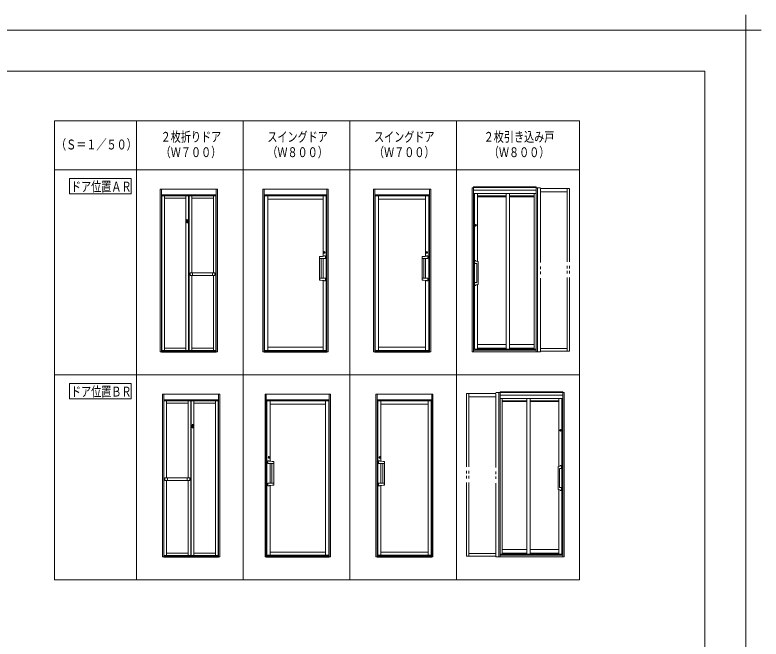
# Model space of a CAD drawing. Units: millimetres on the paper. Extents: x -305 to 305, y -152 to 152.
# Drawn here: x -59.2 to 122.7, y 0 to 152.3 of the extents above; entities that cross this region are included whole.
import ezdxf
from ezdxf.enums import TextEntityAlignment as Align

# ---------------------------------------------------------------- set-up
doc = ezdxf.new("R2010")
doc.units = ezdxf.units.MM
doc.linetypes.add('LONG_DOUBLE_CHAIN', pattern=[21.8, 18, -1, 0.6, -0.6, 0.6, -1])
for name, color, linetype, lineweight in [('0-2_VIEW0002', 5, 'Continuous', 9), ('0-3_1図面枠', 7, 'Continuous', 9), ('0-4_図面枠', 3, 'Continuous', 9), ('0-5_DEFPOINTS', 7, 'Continuous', 9)]:
    doc.layers.add(name, color=color, linetype=linetype, lineweight=lineweight)
doc.styles.add('ＭＳ ゴシック', font='')
doc.styles.get('ＭＳ ゴシック').set_extended_font_data('MS Gothic')

# ---------------------------------------------------------------- blocks, each defined once
blk = doc.blocks.new('グループ-6')
at = {"layer": '0-3_1図面枠'}
for p, q in [((4200, 2895), (4200, 3045)), ((4275, 2970), (4125, 2970))]:
    blk.add_line(p, q, dxfattribs=at)

msp = doc.modelspace()

# ---------------------------------------------------------------- linework, layer by layer
at = {"layer": '0-2_VIEW0002', "color": 7}
for p, q in [((-49.498, 14.428), (-49.498, 126.428)), ((-29.498, 126.428), (-29.498, 14.428)), ((-3.498, 126.428), (-3.498, 14.428)), ((22.502, 126.428), (22.502, 14.428)), ((48.502, 126.428), (48.502, 14.428)), ((-49.498, 114.428), (78.502, 114.428)), ((-45.873, 108.594), (-45.873, 112.344)), ((-45.873, 112.344), (-30.873, 112.344)), ((-30.873, 108.594), (-30.873, 112.344)), ((-45.873, 108.594), (-30.873, 108.594)), ((15.373, 87.55), (15.322, 87.55)), ((40.373, 87.55), (40.322, 87.55)), ((-49.498, 64.428), (78.502, 64.428)), ((-45.873, 58.594), (-45.873, 62.344)), ((-45.873, 62.344), (-30.873, 62.344)), ((-30.873, 58.594), (-30.873, 62.344)), ((-45.873, 58.594), (-30.873, 58.594)), ((3.63, 37.55), (3.681, 37.55)), ((30.63, 37.55), (30.681, 37.55)), ((-49.498, 14.428), (78.502, 14.428))]:
    msp.add_line(p, q, dxfattribs=at)
at = {"layer": '0-2_VIEW0002'}
for p, q in [((-23.739, 109.773), (-9.799, 109.773)), ((-23.739, 109.773), (-23.739, 70.053)), ((-23.439, 109.773), (-23.439, 70.023)), ((-10.099, 109.773), (-10.099, 70.023)), ((-9.799, 109.773), (-9.799, 70.053)), ((1.261, 109.733), (1.561, 109.733)), ((1.261, 70.053), (1.261, 109.733)), ((1.561, 109.773), (16.901, 109.773)), ((1.561, 70.023), (1.561, 109.773)), ((16.901, 70.023), (16.901, 109.773)), ((16.901, 109.733), (17.201, 109.733)), ((17.201, 70.053), (17.201, 109.733)), ((28.261, 109.733), (28.561, 109.733)), ((28.261, 70.053), (28.261, 109.733)), ((28.561, 109.773), (41.901, 109.773)), ((28.561, 70.023), (28.561, 109.773)), ((41.901, 70.023), (41.901, 109.773)), ((41.901, 109.733), (42.201, 109.733)), ((42.201, 70.053), (42.201, 109.733)), ((52.261, 70.053), (52.261, 110.113)), ((52.591, 110.113), (52.261, 110.113)), ((52.291, 70.053), (52.291, 110.113)), ((52.591, 70.053), (52.591, 110.353)), ((52.591, 110.353), (67.911, 110.353)), ((52.591, 110.153), (67.911, 110.153)), ((52.591, 109.483), (67.911, 109.483)), ((67.911, 70.053), (67.911, 110.353)), ((67.911, 110.113), (68.241, 110.113)), ((68.211, 70.053), (68.211, 110.113)), ((68.241, 70.053), (68.241, 110.113)), ((-10.099, 108.373), (-23.439, 108.373)), ((-10.159, 108.113), (-23.379, 108.113)), ((-23.379, 108.113), (-23.379, 70.393)), ((-22.739, 108.113), (-22.739, 70.393)), ((-17.469, 107.513), (-22.739, 107.513)), ((-17.469, 108.113), (-17.469, 70.393)), ((-16.829, 108.113), (-16.829, 70.393)), ((-16.709, 108.113), (-16.709, 70.393)), ((-16.069, 108.113), (-16.069, 89.328)), ((-10.799, 107.513), (-16.069, 107.513)), ((-10.799, 108.113), (-10.799, 89.328)), ((-10.159, 108.113), (-10.159, 70.393)), ((1.561, 108.373), (16.901, 108.373)), ((16.741, 108.113), (1.661, 108.113)), ((1.661, 108.113), (1.661, 70.433)), ((2.461, 108.113), (2.461, 70.433)), ((15.941, 93.383), (15.941, 108.113)), ((16.741, 108.113), (16.741, 70.433)), ((28.561, 108.373), (41.901, 108.373)), ((41.741, 108.113), (28.661, 108.113)), ((28.661, 108.113), (28.661, 70.433)), ((29.461, 108.113), (29.461, 70.433)), ((40.941, 93.383), (40.941, 108.113)), ((41.741, 108.113), (41.741, 70.433)), ((52.589, 108.683), (67.909, 108.683)), ((52.851, 70.687), (52.851, 108.683)), ((53.611, 92.115), (53.611, 108.689)), ((53.611, 108.113), (60.561, 108.113)), ((53.611, 107.917), (60.561, 107.917)), ((60.561, 70.687), (60.561, 108.683)), ((61.361, 70.687), (61.361, 108.683)), ((61.361, 108.113), (67.431, 108.113)), ((61.361, 107.917), (67.431, 107.917)), ((67.431, 70.687), (67.431, 108.683)), ((2.461, 107.313), (15.941, 107.313)), ((29.461, 107.313), (40.941, 107.313)), ((15.071, 93.26), (15.071, 92.854)), ((15.077, 92.848), (16.505, 92.848)), ((15.091, 92.848), (15.091, 88.018)), ((15.301, 93.315), (15.363, 93.315)), ((15.511, 92.848), (15.511, 88.018)), ((15.941, 88.018), (15.941, 92.848)), ((16.175, 94.482), (16.175, 94.142)), ((16.211, 93.448), (16.176, 93.426)), ((16.211, 93.448), (16.471, 93.448)), ((16.308, 94.483), (16.308, 94.142)), ((16.511, 92.854), (16.511, 93.41)), ((40.071, 93.26), (40.071, 92.854)), ((40.077, 92.848), (41.505, 92.848)), ((40.091, 92.848), (40.091, 88.018)), ((40.301, 93.315), (40.363, 93.315)), ((40.511, 92.848), (40.511, 88.018)), ((40.941, 88.018), (40.941, 92.848)), ((41.175, 94.482), (41.175, 94.142)), ((41.211, 93.448), (41.176, 93.426)), ((41.211, 93.448), (41.471, 93.448)), ((41.308, 94.483), (41.308, 94.142)), ((41.511, 92.854), (41.511, 93.41)), ((53.077, 91.593), (53.407, 91.593)), ((53.621, 92.113), (53.235, 92.183)), ((53.407, 91.593), (53.407, 86.993)), ((53.747, 91.855), (53.747, 86.73)), ((-16.469, 89.328), (-16.469, 88.658)), ((-16.469, 89.328), (-15.849, 89.328)), ((-15.849, 89.328), (-15.849, 88.658)), ((-11.019, 89.326), (-15.849, 89.326)), ((-11.019, 89.328), (-11.019, 88.658)), ((-10.399, 89.328), (-11.019, 89.328)), ((-10.399, 89.328), (-10.399, 88.658)), ((-16.469, 88.658), (-15.849, 88.658)), ((-16.069, 88.658), (-16.069, 70.393)), ((-11.019, 88.66), (-15.849, 88.66)), ((-10.399, 88.658), (-11.019, 88.658)), ((-10.799, 88.658), (-10.799, 70.393)), ((15.071, 87.603), (15.071, 88.012)), ((15.077, 88.018), (16.506, 88.018)), ((15.941, 70.433), (15.941, 87.482)), ((16.211, 87.418), (16.176, 87.439)), ((16.211, 87.418), (16.471, 87.418)), ((16.511, 88.012), (16.511, 87.458)), ((40.071, 87.603), (40.071, 88.012)), ((40.077, 88.018), (41.506, 88.018)), ((40.941, 70.433), (40.941, 87.482)), ((41.211, 87.418), (41.176, 87.439)), ((41.211, 87.418), (41.471, 87.418)), ((41.511, 88.012), (41.511, 87.458)), ((53.077, 86.993), (53.407, 86.993)), ((53.621, 86.472), (53.235, 86.402)), ((53.611, 70.687), (53.611, 86.47)), ((-22.739, 70.993), (-17.469, 70.993)), ((-16.069, 70.993), (-10.799, 70.993)), ((15.941, 71.233), (2.461, 71.233)), ((40.941, 71.233), (29.461, 71.233)), ((53.611, 71.887), (60.561, 71.887)), ((61.361, 71.887), (67.431, 71.887)), ((-9.799, 70.053), (-23.739, 70.053)), ((-10.099, 70.193), (-23.439, 70.193)), ((-10.099, 70.023), (-23.439, 70.023)), ((-10.159, 70.393), (-23.379, 70.393)), ((17.201, 70.053), (1.261, 70.053)), ((16.901, 70.195), (1.561, 70.195)), ((16.901, 70.023), (1.561, 70.023)), ((16.741, 70.433), (1.661, 70.433)), ((42.201, 70.053), (28.261, 70.053)), ((41.901, 70.195), (28.561, 70.195)), ((41.901, 70.023), (28.561, 70.023)), ((41.741, 70.433), (28.661, 70.433)), ((52.261, 70.053), (68.241, 70.053)), ((52.591, 70.453), (67.911, 70.453)), ((52.851, 70.687), (67.911, 70.687)), ((60.561, 70.927), (53.611, 70.927)), ((67.431, 70.927), (61.361, 70.927)), ((58.762, 20.053), (58.762, 60.113)), ((59.092, 60.113), (58.762, 60.113)), ((58.792, 20.053), (58.792, 60.113)), ((59.092, 20.053), (59.092, 60.353)), ((74.412, 60.353), (59.092, 60.353)), ((74.412, 60.153), (59.092, 60.153)), ((74.412, 20.053), (74.412, 60.353)), ((74.412, 60.113), (74.742, 60.113)), ((74.712, 20.053), (74.712, 60.113)), ((74.742, 20.053), (74.742, 60.113)), ((-23.198, 59.773), (-23.198, 20.053)), ((-9.258, 59.773), (-23.198, 59.773)), ((-22.898, 59.773), (-22.898, 20.023)), ((-22.898, 58.373), (-9.558, 58.373)), ((-9.558, 59.773), (-9.558, 20.023)), ((-9.258, 59.773), (-9.258, 20.053)), ((2.102, 59.733), (1.802, 59.733)), ((1.802, 20.053), (1.802, 59.733)), ((17.442, 59.773), (2.102, 59.773)), ((2.102, 20.023), (2.102, 59.773)), ((17.442, 58.373), (2.102, 58.373)), ((17.442, 20.023), (17.442, 59.773)), ((17.742, 59.733), (17.442, 59.733)), ((17.742, 20.053), (17.742, 59.733)), ((29.102, 59.733), (28.802, 59.733)), ((28.802, 20.053), (28.802, 59.733)), ((42.442, 59.773), (29.102, 59.773)), ((29.102, 20.023), (29.102, 59.773)), ((42.442, 58.373), (29.102, 58.373)), ((42.442, 20.023), (42.442, 59.773)), ((42.742, 59.733), (42.442, 59.733)), ((42.742, 20.053), (42.742, 59.733)), ((74.412, 59.483), (59.092, 59.483)), ((74.414, 58.683), (59.094, 58.683)), ((59.572, 20.687), (59.572, 58.683)), ((65.642, 20.687), (65.642, 58.683)), ((66.442, 20.687), (66.442, 58.683)), ((73.392, 42.115), (73.392, 58.689)), ((74.152, 20.687), (74.152, 58.683)), ((-22.838, 58.113), (-9.618, 58.113)), ((-22.838, 58.113), (-22.838, 20.393)), ((-22.198, 58.113), (-22.198, 39.328)), ((-22.198, 57.513), (-16.928, 57.513)), ((-16.928, 58.113), (-16.928, 39.328)), ((-16.288, 58.113), (-16.288, 20.393)), ((-16.168, 58.113), (-16.168, 20.393)), ((-15.528, 58.113), (-15.528, 20.393)), ((-15.528, 57.513), (-10.258, 57.513)), ((-10.258, 58.113), (-10.258, 20.393)), ((-9.618, 58.113), (-9.618, 20.393)), ((2.262, 58.113), (17.342, 58.113)), ((2.262, 58.113), (2.262, 20.433)), ((3.062, 43.383), (3.062, 58.113)), ((16.542, 57.313), (3.062, 57.313)), ((16.542, 58.113), (16.542, 20.433)), ((17.342, 58.113), (17.342, 20.433)), ((29.262, 58.113), (42.342, 58.113)), ((29.262, 58.113), (29.262, 20.433)), ((30.062, 43.383), (30.062, 58.113)), ((41.542, 57.313), (30.062, 57.313)), ((41.542, 58.113), (41.542, 20.433)), ((42.342, 58.113), (42.342, 20.433)), ((65.642, 58.113), (59.572, 58.113)), ((65.642, 57.917), (59.572, 57.917)), ((73.392, 58.113), (66.442, 58.113)), ((73.392, 57.917), (66.442, 57.917)), ((2.696, 44.483), (2.696, 44.142)), ((2.828, 44.482), (2.828, 44.142)), ((29.696, 44.483), (29.696, 44.142)), ((29.828, 44.482), (29.828, 44.142)), ((2.492, 42.854), (2.492, 43.41)), ((3.926, 42.848), (2.498, 42.848)), ((2.792, 43.448), (2.532, 43.448)), ((2.792, 43.448), (2.827, 43.426)), ((3.062, 38.018), (3.062, 42.848)), ((3.492, 42.848), (3.492, 38.018)), ((3.702, 43.315), (3.64, 43.315)), ((3.912, 42.848), (3.912, 38.018)), ((3.932, 43.26), (3.932, 42.854)), ((29.492, 42.854), (29.492, 43.41)), ((30.926, 42.848), (29.498, 42.848)), ((29.792, 43.448), (29.532, 43.448)), ((29.792, 43.448), (29.827, 43.426)), ((30.062, 38.018), (30.062, 42.848)), ((30.492, 42.848), (30.492, 38.018)), ((30.702, 43.315), (30.64, 43.315)), ((30.912, 42.848), (30.912, 38.018)), ((30.932, 43.26), (30.932, 42.854)), ((73.256, 41.855), (73.256, 36.73)), ((73.382, 42.113), (73.768, 42.183)), ((73.926, 41.593), (73.596, 41.593)), ((73.596, 41.593), (73.596, 36.993)), ((-22.598, 39.328), (-22.598, 38.658)), ((-22.598, 39.328), (-21.978, 39.328)), ((-22.598, 38.658), (-21.978, 38.658)), ((-22.198, 38.658), (-22.198, 20.393)), ((-21.978, 39.328), (-21.978, 38.658)), ((-21.978, 39.326), (-17.148, 39.326)), ((-21.978, 38.66), (-17.148, 38.66)), ((-17.148, 39.328), (-17.148, 38.658)), ((-16.528, 39.328), (-17.148, 39.328)), ((-16.528, 38.658), (-17.148, 38.658)), ((-16.928, 38.658), (-16.928, 20.393)), ((-16.528, 39.328), (-16.528, 38.658)), ((2.492, 38.012), (2.492, 37.458)), ((3.926, 38.018), (2.497, 38.018)), ((2.792, 37.418), (2.532, 37.418)), ((2.792, 37.418), (2.827, 37.439)), ((3.062, 20.433), (3.062, 37.482)), ((3.932, 37.603), (3.932, 38.012)), ((29.492, 38.012), (29.492, 37.458)), ((30.926, 38.018), (29.497, 38.018)), ((29.792, 37.418), (29.532, 37.418)), ((29.792, 37.418), (29.827, 37.439)), ((30.062, 20.433), (30.062, 37.482)), ((30.932, 37.603), (30.932, 38.012)), ((73.382, 36.472), (73.768, 36.402)), ((73.392, 20.687), (73.392, 36.47)), ((73.926, 36.993), (73.596, 36.993)), ((65.642, 21.887), (59.572, 21.887)), ((73.392, 21.887), (66.442, 21.887)), ((-23.198, 20.053), (-9.258, 20.053)), ((-22.898, 20.193), (-9.558, 20.193)), ((-22.898, 20.023), (-9.558, 20.023)), ((-22.838, 20.393), (-9.618, 20.393)), ((-16.928, 20.993), (-22.198, 20.993)), ((-10.258, 20.993), (-15.528, 20.993)), ((1.802, 20.053), (17.742, 20.053)), ((2.102, 20.195), (17.442, 20.195)), ((2.102, 20.023), (17.442, 20.023)), ((2.262, 20.433), (17.342, 20.433)), ((3.062, 21.233), (16.542, 21.233)), ((28.802, 20.053), (42.742, 20.053)), ((29.102, 20.195), (42.442, 20.195)), ((29.102, 20.023), (42.442, 20.023)), ((29.262, 20.433), (42.342, 20.433)), ((30.062, 21.233), (41.542, 21.233)), ((74.742, 20.053), (58.762, 20.053)), ((74.152, 20.687), (59.092, 20.687)), ((74.412, 20.453), (59.092, 20.453)), ((59.572, 20.927), (65.642, 20.927)), ((66.442, 20.927), (73.392, 20.927))]:
    msp.add_line(p, q, dxfattribs=at)
at = {"layer": '0-2_VIEW0002', "linetype": 'LONG_DOUBLE_CHAIN'}
for p, q in [((68.241, 110.113), (68.951, 110.113)), ((68.951, 70.053), (68.951, 110.113)), ((75.491, 109.873), (68.951, 109.873)), ((75.491, 70.213), (75.491, 109.913)), ((75.491, 109.913), (76.051, 109.913)), ((76.051, 70.213), (76.051, 109.913)), ((75.491, 109.093), (68.951, 109.093)), ((68.241, 70.053), (68.951, 70.053)), ((68.951, 70.913), (75.491, 70.913)), ((68.951, 70.213), (76.051, 70.213)), ((58.052, 20.053), (58.052, 60.113)), ((58.762, 60.113), (58.052, 60.113)), ((50.952, 20.213), (50.952, 59.913)), ((51.512, 59.913), (50.952, 59.913)), ((51.512, 20.213), (51.512, 59.913)), ((51.512, 59.873), (58.052, 59.873)), ((51.512, 59.093), (58.052, 59.093)), ((58.052, 20.213), (50.952, 20.213)), ((58.052, 20.913), (51.512, 20.913)), ((58.762, 20.053), (58.052, 20.053))]:
    msp.add_line(p, q, dxfattribs=at)
at = {"layer": '0-2_VIEW0002', "color": 7}
msp.add_lwpolyline([(-49.498, 126.428), (78.502, 126.428), (78.502, 14.428)], dxfattribs=at)
at = {"layer": '0-2_VIEW0002'}
for points in [[(53.114, 101.109), (53.115, 101.029), (53.115, 100.996), (53.115, 100.964), (53.115, 100.931), (53.115, 100.909), (53.115, 100.888), (53.115, 100.844), (53.114, 100.8), (53.114, 100.756)], [(53.189, 100.756), (53.188, 100.836), (53.188, 100.869), (53.188, 100.901), (53.188, 100.934), (53.188, 100.956), (53.188, 100.977), (53.188, 101.021), (53.189, 101.065), (53.189, 101.109)], [(16.511, 93.407), (16.5, 93.436), (16.471, 93.448)], [(41.511, 93.407), (41.5, 93.436), (41.471, 93.448)], [(16.511, 87.458), (16.5, 87.429), (16.471, 87.418)], [(41.511, 87.458), (41.5, 87.429), (41.471, 87.418)], [(73.814, 50.756), (73.815, 50.836), (73.815, 50.869), (73.815, 50.901), (73.815, 50.934), (73.815, 50.956), (73.815, 50.977), (73.815, 51.021), (73.814, 51.065), (73.814, 51.109)], [(73.889, 51.109), (73.889, 51.029), (73.888, 50.996), (73.888, 50.964), (73.888, 50.931), (73.888, 50.909), (73.888, 50.888), (73.888, 50.844), (73.889, 50.8), (73.889, 50.756)], [(2.492, 43.407), (2.503, 43.436), (2.532, 43.448)], [(29.492, 43.407), (29.503, 43.436), (29.532, 43.448)], [(2.492, 37.458), (2.503, 37.429), (2.532, 37.418)], [(29.492, 37.458), (29.503, 37.429), (29.532, 37.418)]]:
    msp.add_lwpolyline(points, dxfattribs=at)
for centre in [(53.151, 100.933), (16.241, 94.313), (41.241, 94.313), (73.852, 50.933), (2.762, 44.313), (29.762, 44.313)]:
    msp.add_circle(centre, 0.2, dxfattribs=at)
at = {"layer": '0-2_VIEW0002', "color": 7}
for centre, radius, start, end in [((-10.064, 101.913), 7.225, 177.27485, 182.72515), ((-17.23, 102.254), 0.05, 102.35831, 177.27485), ((-17.149, 101.718), 0.165, 38.75586, 141.18272), ((-17.148, 102.107), 0.165, 218.57935, 321.02616), ((-17.149, 101.881), 0.433, 77.64169, 102.35831), ((-17.067, 102.254), 0.05, 2.72515, 77.64169), ((-24.234, 101.913), 7.225, 357.27485, 2.72515), ((-17.23, 101.572), 0.05, 182.72515, 257.64169), ((-17.149, 101.946), 0.433, 257.64169, 282.35831), ((-17.067, 101.572), 0.05, 282.35831, 357.27485), ((-8.763, 51.913), 7.225, 177.27485, 182.72515), ((-15.93, 52.254), 0.05, 102.35831, 177.27485), ((-15.93, 51.572), 0.05, 182.72515, 257.64169), ((-15.849, 52.107), 0.165, 218.97384, 321.42065), ((-15.848, 51.718), 0.165, 38.81728, 141.24414), ((-15.848, 51.881), 0.433, 77.64169, 102.35831), ((-15.848, 51.946), 0.433, 257.64169, 282.35831), ((-15.767, 52.254), 0.05, 2.72515, 77.64169), ((-15.767, 51.572), 0.05, 282.35831, 357.27485), ((-22.933, 51.913), 7.225, 357.27485, 2.72515)]:
    msp.add_arc(centre, radius, start, end, dxfattribs=at)
at = {"layer": '0-2_VIEW0002'}
for centre, radius, start, end in [((53.124, 101.058), 0.0719, 83.46359, 103.44646), ((53.123, 100.8), 0.0642, 255.33371, 277.75623), ((53.134, 101.109), 0.02, 95.81823, 179.83744), ((53.134, 100.756), 0.02, 180.16256, 264.18177), ((53.18, 101.065), 0.0642, 75.33371, 97.75623), ((53.169, 101.109), 0.02, 0.16256, 84.18177), ((53.169, 100.756), 0.02, 275.81823, 359.83744), ((53.179, 100.807), 0.0719, 263.4636, 283.44646), ((15.077, 92.854), 0.006, 180, 270), ((15.123, 93.255), 0.0516, 84.83075, 173.9881), ((15.296, 91.593), 1.721, 89.84156, 95.63134), ((15.369, 93.766), 0.452, 269.2202, 279.32645), ((14.784, 100.657), 7.366, 275.12992, 280.92522), ((16.203, 94.248), 0.125, 228.11724, 263.90707), ((16.207, 94.37), 0.133, 97.16456, 130.81113), ((16.195, 94.482), 0.02, 105.31237, 179.86718), ((16.195, 94.143), 0.02, 180.13282, 254.68763), ((16.279, 94.377), 0.125, 48.11724, 83.90707), ((16.287, 94.482), 0.02, 0.13282, 74.68763), ((16.287, 94.143), 0.02, 285.31237, 359.86718), ((16.276, 94.255), 0.133, 277.16456, 310.81113), ((16.505, 92.854), 0.006, 270, 0), ((40.077, 92.854), 0.006, 180, 270), ((40.123, 93.255), 0.0516, 84.83075, 173.9881), ((40.296, 91.593), 1.721, 89.84156, 95.63134), ((40.369, 93.766), 0.452, 269.2202, 279.32645), ((39.784, 100.657), 7.366, 275.12992, 280.92522), ((41.203, 94.248), 0.125, 228.11724, 263.90707), ((41.207, 94.37), 0.133, 97.16456, 130.81113), ((41.195, 94.482), 0.02, 105.31237, 179.86718), ((41.195, 94.143), 0.02, 180.13282, 254.68763), ((41.279, 94.377), 0.125, 48.11724, 83.90707), ((41.287, 94.482), 0.02, 0.13282, 74.68763), ((41.287, 94.143), 0.02, 285.31237, 359.86718), ((41.276, 94.255), 0.133, 277.16456, 310.81113), ((41.505, 92.854), 0.006, 270, 0), ((54.907, 91.963), 2, 171.77083, 188.22917), ((53.007, 92.237), 0.08, 114.4011, 171.77083), ((53.007, 91.688), 0.08, 188.22917, 245.5989), ((53.077, 92.083), 0.25, 65.5989, 114.4011), ((53.077, 91.843), 0.25, 245.5989, 270), ((53.147, 92.237), 0.08, 8.22917, 65.5989), ((51.247, 91.963), 2, 6.34329, 8.22917), ((53.576, 91.867), 0.25, 58.98357, 79.65336), ((53.684, 92.047), 0.04, 13.65277, 58.98357), ((52.892, 91.855), 0.855, 0, 13.65276), ((15.077, 88.012), 0.006, 90, 180), ((15.123, 87.61), 0.0516, 186.0119, 275.16925), ((15.296, 89.272), 1.721, 264.36866, 270.85894), ((15.369, 87.099), 0.452, 80.67355, 89.51258), ((14.784, 80.208), 7.366, 79.07478, 84.87008), ((16.505, 88.012), 0.006, 0, 90), ((40.077, 88.012), 0.006, 90, 180), ((40.123, 87.61), 0.0516, 186.0119, 275.16925), ((40.296, 89.272), 1.721, 264.36866, 270.85894), ((40.369, 87.099), 0.452, 80.67355, 89.51258), ((39.784, 80.208), 7.366, 79.07478, 84.87008), ((41.505, 88.012), 0.006, 0, 90), ((54.907, 86.623), 2, 171.77083, 188.22917), ((53.007, 86.897), 0.08, 114.4011, 171.77083), ((53.007, 86.348), 0.08, 188.22917, 245.5989), ((53.077, 86.743), 0.25, 90, 114.4011), ((53.077, 86.503), 0.25, 245.5989, 294.4011), ((53.147, 86.348), 0.08, 294.4011, 351.77083), ((51.247, 86.623), 2, 351.77083, 353.65671), ((53.576, 86.718), 0.25, 280.34664, 301.01643), ((53.684, 86.538), 0.04, 301.01643, 346.34723), ((52.892, 86.73), 0.855, 346.34724, 0), ((73.823, 51.065), 0.0642, 82.24377, 104.66629), ((73.834, 51.109), 0.02, 95.81823, 179.83744), ((73.879, 51.058), 0.0719, 76.55354, 96.53641), ((73.869, 51.109), 0.02, 0.16256, 84.18177), ((73.824, 50.807), 0.0719, 256.55354, 276.5364), ((73.834, 50.756), 0.02, 180.16256, 264.18177), ((73.869, 50.756), 0.02, 275.81823, 359.83744), ((73.88, 50.8), 0.0642, 262.24377, 284.66629), ((2.724, 44.377), 0.125, 96.09293, 131.88276), ((2.727, 44.255), 0.133, 229.18887, 262.83544), ((2.716, 44.482), 0.02, 105.31237, 179.86718), ((2.716, 44.143), 0.02, 180.13282, 254.68763), ((2.796, 44.37), 0.133, 49.18887, 82.83544), ((2.808, 44.482), 0.02, 0.13282, 74.68763), ((2.8, 44.248), 0.125, 276.09293, 311.88276), ((2.808, 44.143), 0.02, 285.31237, 359.86718), ((29.724, 44.377), 0.125, 96.09293, 131.88276), ((29.727, 44.255), 0.133, 229.18887, 262.83544), ((29.716, 44.482), 0.02, 105.31237, 179.86718), ((29.716, 44.143), 0.02, 180.13282, 254.68763), ((29.796, 44.37), 0.133, 49.18887, 82.83544), ((29.808, 44.482), 0.02, 0.13282, 74.68763), ((29.8, 44.248), 0.125, 276.09293, 311.88276), ((29.808, 44.143), 0.02, 285.31237, 359.86718), ((2.498, 42.854), 0.006, 180, 270), ((4.219, 50.657), 7.366, 259.07478, 264.87008), ((3.634, 43.766), 0.452, 260.67355, 270.7798), ((3.707, 41.593), 1.721, 84.36866, 90.15844), ((3.88, 43.255), 0.0516, 6.0119, 95.16925), ((3.926, 42.854), 0.006, 270, 0), ((29.498, 42.854), 0.006, 180, 270), ((31.219, 50.657), 7.366, 259.07478, 264.87008), ((30.634, 43.766), 0.452, 260.67355, 270.7798), ((30.707, 41.593), 1.721, 84.36866, 90.15844), ((30.88, 43.255), 0.0516, 6.0119, 95.16925), ((30.926, 42.854), 0.006, 270, 0), ((74.111, 41.855), 0.855, 166.34724, 180), ((73.319, 42.047), 0.04, 121.01643, 166.34723), ((73.427, 41.867), 0.25, 100.34664, 121.01643), ((75.756, 41.963), 2, 171.77083, 173.65671), ((73.856, 42.237), 0.08, 114.4011, 171.77083), ((73.926, 42.083), 0.25, 65.5989, 114.4011), ((73.996, 42.237), 0.08, 8.22917, 65.5989), ((72.096, 41.963), 2, 351.77083, 8.22917), ((73.926, 41.843), 0.25, 270, 294.4011), ((73.996, 41.688), 0.08, 294.4011, 351.77083), ((2.498, 38.012), 0.006, 90, 180), ((4.219, 30.208), 7.366, 95.12992, 100.92522), ((3.634, 37.099), 0.452, 90.48742, 99.32645), ((3.707, 39.272), 1.721, 269.14106, 275.63134), ((3.88, 37.61), 0.0516, 264.83075, 353.9881), ((3.926, 38.012), 0.006, 0, 90), ((29.498, 38.012), 0.006, 90, 180), ((31.219, 30.208), 7.366, 95.12992, 100.92522), ((30.634, 37.099), 0.452, 90.48742, 99.32645), ((30.707, 39.272), 1.721, 269.14106, 275.63134), ((30.88, 37.61), 0.0516, 264.83075, 353.9881), ((30.926, 38.012), 0.006, 0, 90), ((74.111, 36.73), 0.855, 180, 193.65276), ((73.319, 36.538), 0.04, 193.65277, 238.98357), ((73.427, 36.718), 0.25, 238.98357, 259.65336), ((75.756, 36.623), 2, 186.34329, 188.22917), ((73.926, 36.743), 0.25, 65.5989, 90), ((73.996, 36.897), 0.08, 8.22917, 65.5989), ((72.096, 36.623), 2, 351.77083, 8.22917), ((73.856, 36.348), 0.08, 188.22917, 245.5989), ((73.926, 36.503), 0.25, 245.5989, 294.4011), ((73.996, 36.348), 0.08, 294.4011, 351.77083)]:
    msp.add_arc(centre, radius, start, end, dxfattribs=at)
at = {"layer": '0-4_図面枠'}
msp.add_lwpolyline([(-291.017, -138.498), (108.983, -138.498), (108.983, 138.502), (-291.017, 138.502)], close=True, dxfattribs=at)
at = {"layer": '0-5_DEFPOINTS'}
for p, q in [((118.983, 148.502), (-301.017, 148.502)), ((118.983, -148.498), (118.983, 148.502))]:
    msp.add_line(p, q, dxfattribs=at)

# ---------------------------------------------------------------- block references
at = {"layer": '0-3_1図面枠', "xscale": 0.05, "yscale": 0.05}
msp.add_blockref('グループ-6', (-91.017, 0.002), dxfattribs=at)
msp.add_blockref('グループ-6', (-91.017, 0.002), dxfattribs=at)

# ---------------------------------------------------------------- texts
at = {"layer": '0-2_VIEW0002', "color": 7, "style": 'ＭＳ ゴシック', "width": 0.75}
for s, p in [('２枚折りドア', (-23.642, 120.588)), ('スイングドア', (2.358, 120.588)), ('スイングドア', (28.358, 120.588)), ('２枚引き込み戸', (55.108, 120.588)), ('（Ｓ＝１／５０）', (-49.142, 118.715)), ('（Ｗ７００）', (-23.642, 116.842)), ('（Ｗ８００）', (2.358, 116.842)), ('（Ｗ７００）', (28.358, 116.842)), ('（Ｗ８００）', (56.358, 116.842)), ('ドア位置ＡＲ', (-45.516, 108.445)), ('ドア位置ＢＲ', (-45.516, 58.445))]:
    msp.add_text(s, height=2.405, dxfattribs=at).set_placement(p, align=Align.BOTTOM_LEFT)

doc.saveas('drawing.dxf')
